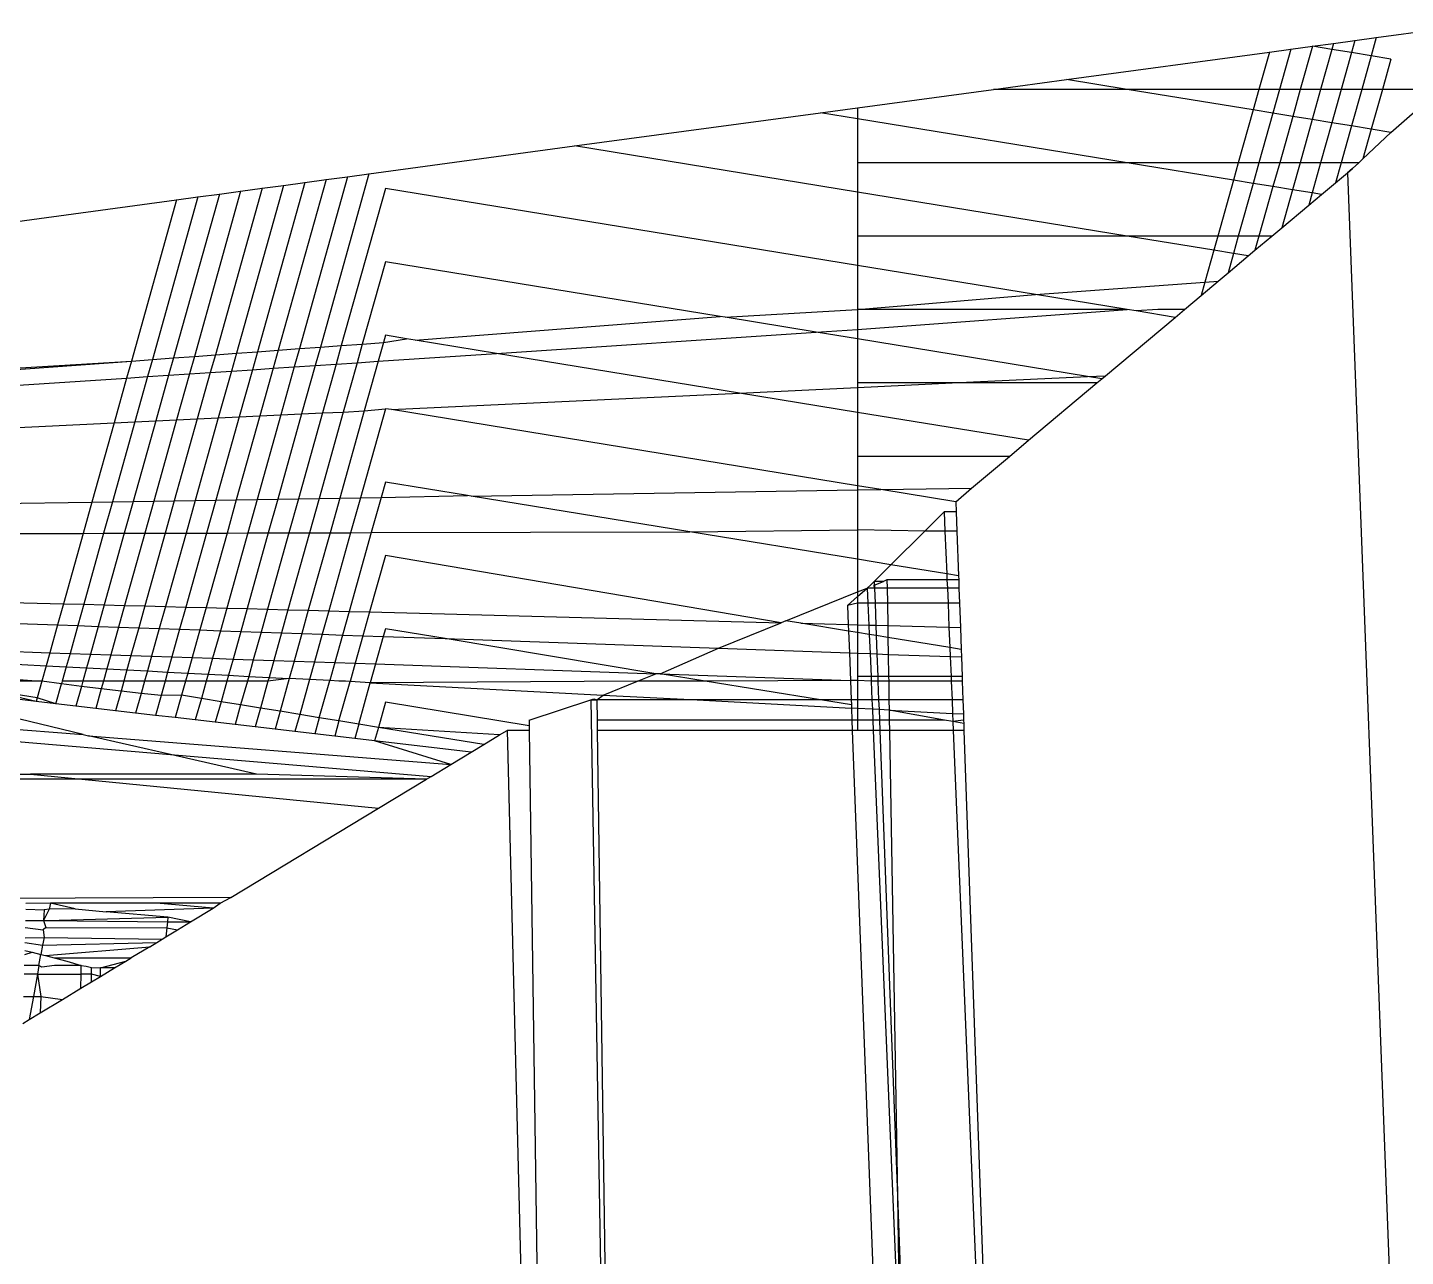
# Model space of a CAD drawing. Extents: x -24961 to 905641, y -154323 to 635957.
# Drawn here: x 437895.7 to 437907.46, y -143380.25 to -143369.77 of the extents above; entities that cross this region are included whole.
import ezdxf

# ---------------------------------------------------------------- set-up
doc = ezdxf.new("R2010")
doc.units = 0
doc.header["$LTSCALE"] = 1000
doc.header["$MEASUREMENT"] = 0

msp = doc.modelspace()

# ---------------------------------------------------------------- linework, layer by layer
for p, q in [((437907.213, -143369.854), (437907.847, -143369.768)), ((437906.848, -143369.903), (437907.03, -143369.879)), ((437907.03, -143369.879), (437907.002, -143369.982)), ((437907.03, -143369.879), (437907.213, -143369.854)), ((437907.213, -143369.854), (437907.169, -143370.009)), ((437904.57, -143370.211), (437906.301, -143369.977)), ((437906.301, -143369.977), (437906.212, -143370.296)), ((437906.301, -143369.977), (437906.483, -143369.953)), ((437906.483, -143369.953), (437906.387, -143370.296)), ((437906.483, -143369.953), (437906.669, -143369.928)), ((437906.669, -143369.928), (437906.565, -143370.296)), ((437906.669, -143369.928), (437906.848, -143369.903)), ((437906.834, -143369.955), (437906.669, -143369.928)), ((437906.834, -143369.955), (437906.738, -143370.296)), ((437906.848, -143369.903), (437906.834, -143369.955)), ((437907.002, -143369.982), (437906.834, -143369.955)), ((437907.002, -143369.982), (437906.914, -143370.296)), ((437907.169, -143370.009), (437907.002, -143369.982)), ((437907.169, -143370.009), (437907.089, -143370.296)), ((437907.337, -143370.037), (437907.169, -143370.009)), ((437907.337, -143370.037), (437907.265, -143370.296)), ((437903.946, -143370.296), (437904.57, -143370.211)), ((437905.087, -143370.296), (437904.57, -143370.211)), ((437902.787, -143370.453), (437903.946, -143370.296)), ((437905.087, -143370.296), (437903.946, -143370.296)), ((437906.212, -143370.296), (437905.087, -143370.296)), ((437906.163, -143370.471), (437905.087, -143370.296)), ((437906.212, -143370.296), (437906.163, -143370.471)), ((437906.387, -143370.296), (437906.212, -143370.296)), ((437906.387, -143370.296), (437906.33, -143370.499)), ((437906.565, -143370.296), (437906.387, -143370.296)), ((437906.565, -143370.296), (437906.5, -143370.526)), ((437906.738, -143370.296), (437906.565, -143370.296)), ((437906.738, -143370.296), (437906.666, -143370.554)), ((437906.914, -143370.296), (437906.738, -143370.296)), ((437906.914, -143370.296), (437906.834, -143370.581)), ((437907.089, -143370.296), (437906.914, -143370.296)), ((437907.089, -143370.296), (437907.002, -143370.608)), ((437907.265, -143370.296), (437907.089, -143370.296)), ((437907.265, -143370.296), (437907.169, -143370.636)), ((437907.756, -143370.296), (437907.265, -143370.296)), ((437907.337, -143370.663), (437907.756, -143370.296)), ((437902.472, -143370.495), (437902.787, -143370.453)), ((437902.787, -143370.453), (437902.787, -143370.547)), ((437906.163, -143370.471), (437906.036, -143370.922)), ((437906.33, -143370.499), (437906.163, -143370.471)), ((437900.373, -143370.779), (437902.472, -143370.495)), ((437902.787, -143370.547), (437902.472, -143370.495)), ((437905.087, -143370.922), (437902.787, -143370.547)), ((437902.787, -143370.547), (437902.787, -143370.922)), ((437906.33, -143370.499), (437906.212, -143370.922)), ((437906.5, -143370.526), (437906.33, -143370.499)), ((437906.5, -143370.526), (437906.389, -143370.922)), ((437906.666, -143370.554), (437906.5, -143370.526)), ((437906.666, -143370.554), (437906.563, -143370.922)), ((437906.834, -143370.581), (437906.666, -143370.554)), ((437906.834, -143370.581), (437906.738, -143370.922)), ((437907.002, -143370.608), (437906.834, -143370.581)), ((437907.002, -143370.608), (437906.914, -143370.922)), ((437907.169, -143370.636), (437907.002, -143370.608)), ((437907.169, -143370.636), (437907.098, -143370.89)), ((437907.098, -143370.89), (437907.337, -143370.663)), ((437907.337, -143370.663), (437907.169, -143370.636)), ((437898.617, -143371.016), (437900.373, -143370.779)), ((437902.787, -143371.173), (437900.373, -143370.779)), ((437905.087, -143370.922), (437902.787, -143370.922)), ((437902.787, -143370.922), (437902.787, -143371.173)), ((437906.036, -143370.922), (437905.087, -143370.922)), ((437905.995, -143371.07), (437905.087, -143370.922)), ((437906.036, -143370.922), (437905.995, -143371.07)), ((437906.212, -143370.922), (437906.036, -143370.922)), ((437906.212, -143370.922), (437906.163, -143371.098)), ((437906.389, -143370.922), (437906.212, -143370.922)), ((437906.389, -143370.922), (437906.331, -143371.125)), ((437906.563, -143370.922), (437906.389, -143370.922)), ((437906.563, -143370.922), (437906.498, -143371.153)), ((437906.738, -143370.922), (437906.563, -143370.922)), ((437906.738, -143370.922), (437906.666, -143371.18)), ((437906.914, -143370.922), (437906.738, -143370.922)), ((437906.914, -143370.922), (437906.866, -143371.092)), ((437907.063, -143370.922), (437906.914, -143370.922)), ((437907.01, -143370.971), (437907.063, -143370.922)), ((437907.063, -143370.922), (437907.098, -143370.89)), ((437898.435, -143371.041), (437898.024, -143372.508)), ((437898.617, -143371.016), (437898.203, -143372.495)), ((437898.253, -143371.066), (437898.435, -143371.041)), ((437898.435, -143371.041), (437898.617, -143371.016)), ((437906.866, -143371.092), (437906.967, -143371.009)), ((437906.967, -143371.009), (437907.01, -143370.971)), ((437906.988, -143370.99), (437906.967, -143371.009)), ((437906.967, -143371.009), (437907.587, -143387.344)), ((437907.01, -143370.971), (437906.988, -143370.99)), ((437897.523, -143371.164), (437897.128, -143372.574)), ((437897.706, -143371.14), (437897.307, -143372.561)), ((437897.341, -143371.189), (437897.523, -143371.164)), ((437897.888, -143371.115), (437897.487, -143372.548)), ((437897.523, -143371.164), (437897.706, -143371.14)), ((437898.07, -143371.09), (437897.666, -143372.535)), ((437897.706, -143371.14), (437897.888, -143371.115)), ((437898.253, -143371.066), (437897.844, -143372.521)), ((437897.888, -143371.115), (437898.07, -143371.09)), ((437898.07, -143371.09), (437898.253, -143371.066)), ((437898.758, -143371.142), (437898.382, -143372.482)), ((437902.787, -143371.799), (437898.758, -143371.142)), ((437905.087, -143371.549), (437902.787, -143371.173)), ((437902.787, -143371.173), (437902.787, -143371.549)), ((437905.995, -143371.07), (437905.861, -143371.549)), ((437906.163, -143371.098), (437905.995, -143371.07)), ((437906.163, -143371.098), (437906.036, -143371.549)), ((437906.331, -143371.125), (437906.163, -143371.098)), ((437906.331, -143371.125), (437906.212, -143371.549)), ((437906.498, -143371.153), (437906.331, -143371.125)), ((437906.498, -143371.153), (437906.407, -143371.477)), ((437906.666, -143371.18), (437906.498, -143371.153)), ((437906.666, -143371.18), (437906.637, -143371.285)), ((437906.746, -143371.193), (437906.666, -143371.18)), ((437906.746, -143371.193), (437906.866, -143371.092)), ((437894.207, -143371.613), (437896.976, -143371.238)), ((437896.976, -143371.238), (437896.591, -143372.614)), ((437897.158, -143371.214), (437896.77, -143372.6)), ((437897.341, -143371.189), (437896.949, -143372.587)), ((437896.976, -143371.238), (437897.158, -143371.214)), ((437897.158, -143371.214), (437897.341, -143371.189)), ((437906.407, -143371.477), (437906.637, -143371.285)), ((437906.637, -143371.285), (437906.746, -143371.193)), ((437906.322, -143371.549), (437906.407, -143371.477)), ((437905.087, -143371.549), (437902.787, -143371.549)), ((437902.787, -143371.549), (437902.787, -143371.799)), ((437905.861, -143371.549), (437905.087, -143371.549)), ((437905.827, -143371.669), (437905.087, -143371.549)), ((437905.861, -143371.549), (437905.827, -143371.669)), ((437906.036, -143371.549), (437905.861, -143371.549)), ((437906.036, -143371.549), (437905.995, -143371.697)), ((437906.212, -143371.549), (437906.036, -143371.549)), ((437906.212, -143371.549), (437906.178, -143371.669)), ((437906.178, -143371.669), (437906.322, -143371.549)), ((437906.322, -143371.549), (437906.212, -143371.549)), ((437898.758, -143371.768), (437898.561, -143372.469)), ((437901.614, -143372.234), (437898.758, -143371.768)), ((437905.827, -143371.669), (437905.751, -143371.941)), ((437905.995, -143371.697), (437905.827, -143371.669)), ((437905.995, -143371.697), (437905.949, -143371.862)), ((437905.949, -143371.862), (437906.121, -143371.717)), ((437906.121, -143371.717), (437905.995, -143371.697)), ((437906.121, -143371.717), (437906.178, -143371.669)), ((437904.305, -143372.047), (437902.787, -143371.799)), ((437902.787, -143371.799), (437902.787, -143372.175)), ((437905.864, -143371.933), (437905.949, -143371.862)), ((437904.305, -143372.047), (437905.751, -143371.941)), ((437905.719, -143372.054), (437905.864, -143371.933)), ((437905.751, -143371.941), (437905.719, -143372.054)), ((437905.751, -143371.941), (437905.864, -143371.933)), ((437902.787, -143372.175), (437904.305, -143372.047)), ((437905.087, -143372.175), (437904.305, -143372.047)), ((437905.576, -143372.175), (437905.719, -143372.054)), ((437899.012, -143372.436), (437901.614, -143372.234)), ((437901.658, -143372.241), (437901.614, -143372.234)), ((437901.658, -143372.241), (437902.787, -143372.175)), ((437905.087, -143372.175), (437902.787, -143372.175)), ((437902.787, -143372.175), (437902.787, -143372.345)), ((437902.787, -143372.345), (437905.087, -143372.175)), ((437905.163, -143372.187), (437905.087, -143372.175)), ((437905.348, -143372.175), (437905.163, -143372.187)), ((437905.496, -143372.242), (437905.163, -143372.187)), ((437905.576, -143372.175), (437905.348, -143372.175)), ((437905.496, -143372.242), (437905.576, -143372.175)), ((437902.435, -143372.368), (437901.658, -143372.241)), ((437902.435, -143372.368), (437902.787, -143372.345)), ((437902.787, -143372.345), (437902.787, -143372.426)), ((437904.904, -143372.739), (437905.496, -143372.242)), ((437898.382, -143372.482), (437898.561, -143372.469)), ((437898.561, -143372.469), (437898.517, -143372.628)), ((437898.561, -143372.469), (437898.741, -143372.456)), ((437898.741, -143372.456), (437898.696, -143372.616)), ((437898.758, -143372.394), (437898.741, -143372.456)), ((437898.741, -143372.456), (437898.939, -143372.424)), ((437898.939, -143372.424), (437898.758, -143372.394)), ((437899.012, -143372.436), (437898.939, -143372.424)), ((437899.707, -143372.549), (437899.012, -143372.436)), ((437899.707, -143372.549), (437902.435, -143372.368)), ((437902.787, -143372.426), (437902.435, -143372.368)), ((437904.75, -143372.746), (437902.787, -143372.426)), ((437902.787, -143372.426), (437902.787, -143372.801)), ((437896.77, -143372.6), (437896.949, -143372.587)), ((437896.949, -143372.587), (437896.908, -143372.735)), ((437896.949, -143372.587), (437897.128, -143372.574)), ((437897.128, -143372.574), (437897.087, -143372.723)), ((437897.128, -143372.574), (437897.307, -143372.561)), ((437897.307, -143372.561), (437897.264, -143372.711)), ((437897.307, -143372.561), (437897.487, -143372.548)), ((437897.487, -143372.548), (437897.444, -143372.7)), ((437897.487, -143372.548), (437897.666, -143372.535)), ((437897.666, -143372.535), (437897.623, -143372.688)), ((437897.666, -143372.535), (437897.844, -143372.521)), ((437897.844, -143372.521), (437897.801, -143372.676)), ((437897.844, -143372.521), (437898.024, -143372.508)), ((437898.024, -143372.508), (437897.98, -143372.664)), ((437898.024, -143372.508), (437898.203, -143372.495)), ((437898.203, -143372.495), (437898.159, -143372.652)), ((437898.203, -143372.495), (437898.382, -143372.482)), ((437898.382, -143372.482), (437898.338, -143372.64)), ((437898.696, -143372.616), (437899.707, -143372.549)), ((437901.78, -143372.888), (437899.707, -143372.549)), ((437894.207, -143372.76), (437896.591, -143372.614)), ((437894.207, -143372.789), (437896.591, -143372.614)), ((437896.591, -143372.614), (437896.55, -143372.759)), ((437896.591, -143372.614), (437896.77, -143372.6)), ((437896.77, -143372.6), (437896.729, -143372.747)), ((437897.264, -143372.711), (437897.444, -143372.7)), ((437897.444, -143372.7), (437897.332, -143373.1)), ((437897.444, -143372.7), (437897.623, -143372.688)), ((437897.623, -143372.688), (437897.51, -143373.091)), ((437897.623, -143372.688), (437897.801, -143372.676)), ((437897.801, -143372.676), (437897.687, -143373.083)), ((437897.801, -143372.676), (437897.98, -143372.664)), ((437897.98, -143372.664), (437897.865, -143373.074)), ((437897.98, -143372.664), (437898.159, -143372.652)), ((437898.159, -143372.652), (437898.043, -143373.066)), ((437898.159, -143372.652), (437898.338, -143372.64)), ((437898.338, -143372.64), (437898.221, -143373.057)), ((437898.338, -143372.64), (437898.517, -143372.628)), ((437898.517, -143372.628), (437898.399, -143373.049)), ((437898.517, -143372.628), (437898.696, -143372.616)), ((437898.696, -143372.616), (437898.577, -143373.04)), ((437894.207, -143372.914), (437896.55, -143372.759)), ((437896.55, -143372.759), (437896.443, -143373.142)), ((437896.55, -143372.759), (437896.729, -143372.747)), ((437896.729, -143372.747), (437896.621, -143373.134)), ((437896.729, -143372.747), (437896.908, -143372.735)), ((437896.908, -143372.735), (437896.799, -143373.125)), ((437896.908, -143372.735), (437897.087, -143372.723)), ((437897.087, -143372.723), (437896.976, -143373.117)), ((437897.087, -143372.723), (437897.264, -143372.711)), ((437897.264, -143372.711), (437897.153, -143373.108)), ((437903.593, -143372.801), (437902.787, -143372.801)), ((437902.787, -143372.801), (437902.787, -143372.84)), ((437902.787, -143372.84), (437903.593, -143372.801)), ((437903.593, -143372.801), (437904.75, -143372.746)), ((437904.829, -143372.801), (437903.593, -143372.801)), ((437904.246, -143373.29), (437904.829, -143372.801)), ((437904.75, -143372.746), (437904.904, -143372.739)), ((437904.871, -143372.766), (437904.75, -143372.746)), ((437904.829, -143372.801), (437904.871, -143372.766)), ((437904.871, -143372.766), (437904.904, -143372.739)), ((437898.81, -143373.029), (437901.78, -143372.888)), ((437901.78, -143372.888), (437902.787, -143372.84)), ((437902.787, -143373.052), (437901.78, -143372.888)), ((437902.787, -143372.84), (437902.787, -143373.052)), ((437898.221, -143373.057), (437898.016, -143373.79)), ((437898.043, -143373.066), (437898.221, -143373.057)), ((437898.399, -143373.049), (437898.192, -143373.787)), ((437898.221, -143373.057), (437898.399, -143373.049)), ((437898.577, -143373.04), (437898.368, -143373.785)), ((437898.399, -143373.049), (437898.577, -143373.04)), ((437898.758, -143373.021), (437898.545, -143373.782)), ((437898.577, -143373.04), (437898.758, -143373.021)), ((437898.81, -143373.029), (437898.758, -143373.021)), ((437902.787, -143373.679), (437898.81, -143373.029)), ((437904.246, -143373.29), (437902.787, -143373.052)), ((437902.787, -143373.052), (437902.787, -143373.428)), ((437894.207, -143373.249), (437896.443, -143373.142)), ((437896.443, -143373.142), (437896.253, -143373.818)), ((437896.621, -143373.134), (437896.43, -143373.815)), ((437896.443, -143373.142), (437896.621, -143373.134)), ((437896.799, -143373.125), (437896.606, -143373.813)), ((437896.621, -143373.134), (437896.799, -143373.125)), ((437896.976, -143373.117), (437896.782, -143373.81)), ((437896.799, -143373.125), (437896.976, -143373.117)), ((437897.153, -143373.108), (437896.957, -143373.807)), ((437896.976, -143373.117), (437897.153, -143373.108)), ((437897.332, -143373.1), (437897.135, -143373.804)), ((437897.153, -143373.108), (437897.332, -143373.1)), ((437897.51, -143373.091), (437897.311, -143373.801)), ((437897.332, -143373.1), (437897.51, -143373.091)), ((437897.687, -143373.083), (437897.486, -143373.799)), ((437897.51, -143373.091), (437897.687, -143373.083)), ((437897.865, -143373.074), (437897.663, -143373.796)), ((437897.687, -143373.083), (437897.865, -143373.074)), ((437898.043, -143373.066), (437897.84, -143373.793)), ((437897.865, -143373.074), (437898.043, -143373.066)), ((437904.083, -143373.428), (437904.246, -143373.29)), ((437904.083, -143373.428), (437902.787, -143373.428)), ((437902.787, -143373.428), (437902.787, -143373.679)), ((437903.76, -143373.699), (437904.083, -143373.428)), ((437898.758, -143373.647), (437898.721, -143373.779)), ((437899.458, -143373.761), (437898.758, -143373.647)), ((437898.721, -143373.779), (437899.458, -143373.761)), ((437899.49, -143373.767), (437899.458, -143373.761)), ((437899.49, -143373.767), (437902.787, -143373.714)), ((437901.357, -143374.071), (437899.49, -143373.767)), ((437902.986, -143373.711), (437902.787, -143373.679)), ((437902.787, -143373.679), (437902.787, -143373.714)), ((437902.787, -143373.714), (437902.986, -143373.711)), ((437902.787, -143373.714), (437902.787, -143374.054)), ((437902.986, -143373.711), (437903.76, -143373.699)), ((437903.626, -143373.816), (437902.986, -143373.711)), ((437903.626, -143373.816), (437903.76, -143373.699)), ((437894.207, -143373.851), (437896.253, -143373.818)), ((437896.253, -143373.818), (437896.179, -143374.085)), ((437896.253, -143373.818), (437896.43, -143373.815)), ((437896.43, -143373.815), (437896.354, -143374.084)), ((437896.43, -143373.815), (437896.606, -143373.813)), ((437896.606, -143373.813), (437896.53, -143374.084)), ((437896.606, -143373.813), (437896.782, -143373.81)), ((437896.782, -143373.81), (437896.706, -143374.083)), ((437896.782, -143373.81), (437896.957, -143373.807)), ((437896.957, -143373.807), (437896.879, -143374.083)), ((437896.957, -143373.807), (437897.135, -143373.804)), ((437897.135, -143373.804), (437897.057, -143374.082)), ((437897.135, -143373.804), (437897.311, -143373.801)), ((437897.311, -143373.801), (437897.232, -143374.082)), ((437897.311, -143373.801), (437897.486, -143373.799)), ((437897.486, -143373.799), (437897.407, -143374.082)), ((437897.486, -143373.799), (437897.663, -143373.796)), ((437897.663, -143373.796), (437897.583, -143374.081)), ((437897.663, -143373.796), (437897.84, -143373.793)), ((437897.84, -143373.793), (437897.759, -143374.081)), ((437897.84, -143373.793), (437898.016, -143373.79)), ((437898.016, -143373.79), (437897.935, -143374.08)), ((437898.016, -143373.79), (437898.192, -143373.787)), ((437898.192, -143373.787), (437898.11, -143374.08)), ((437898.192, -143373.787), (437898.368, -143373.785)), ((437898.368, -143373.785), (437898.286, -143374.079)), ((437898.368, -143373.785), (437898.545, -143373.782)), ((437898.545, -143373.782), (437898.461, -143374.079)), ((437898.545, -143373.782), (437898.721, -143373.779)), ((437898.721, -143373.779), (437898.637, -143374.078)), ((437903.626, -143373.816), (437903.629, -143373.902)), ((437903.36, -143374.066), (437903.526, -143373.902)), ((437903.629, -143373.902), (437903.526, -143373.902)), ((437903.526, -143373.902), (437903.533, -143374.066)), ((437903.629, -143373.902), (437903.635, -143374.066)), ((437894.207, -143374.09), (437896.179, -143374.085)), ((437896.179, -143374.085), (437896.01, -143374.686)), ((437896.179, -143374.085), (437896.354, -143374.084)), ((437896.354, -143374.084), (437896.185, -143374.69)), ((437896.354, -143374.084), (437896.53, -143374.084)), ((437896.53, -143374.084), (437896.359, -143374.695)), ((437896.53, -143374.084), (437896.706, -143374.083)), ((437896.706, -143374.083), (437896.533, -143374.699)), ((437896.879, -143374.083), (437896.705, -143374.704)), ((437896.706, -143374.083), (437896.879, -143374.083)), ((437896.879, -143374.083), (437897.057, -143374.082)), ((437897.057, -143374.082), (437896.881, -143374.709)), ((437897.232, -143374.082), (437897.055, -143374.713)), ((437897.057, -143374.082), (437897.232, -143374.082)), ((437897.407, -143374.082), (437897.229, -143374.718)), ((437897.232, -143374.082), (437897.407, -143374.082)), ((437897.583, -143374.081), (437897.404, -143374.722)), ((437897.407, -143374.082), (437897.583, -143374.081)), ((437897.759, -143374.081), (437897.578, -143374.727)), ((437897.583, -143374.081), (437897.759, -143374.081)), ((437897.935, -143374.08), (437897.752, -143374.732)), ((437897.759, -143374.081), (437897.935, -143374.08)), ((437898.11, -143374.08), (437897.926, -143374.736)), ((437897.935, -143374.08), (437898.11, -143374.08)), ((437898.286, -143374.079), (437898.1, -143374.741)), ((437898.11, -143374.08), (437898.286, -143374.079)), ((437898.461, -143374.079), (437898.275, -143374.746)), ((437898.286, -143374.079), (437898.461, -143374.079)), ((437898.637, -143374.078), (437898.449, -143374.75)), ((437898.461, -143374.079), (437898.637, -143374.078)), ((437898.637, -143374.078), (437901.357, -143374.071)), ((437901.357, -143374.071), (437902.787, -143374.054)), ((437902.787, -143374.305), (437901.357, -143374.071)), ((437903.36, -143374.066), (437902.787, -143374.054)), ((437902.787, -143374.054), (437902.787, -143374.305)), ((437903.072, -143374.352), (437903.36, -143374.066)), ((437903.533, -143374.066), (437903.36, -143374.066)), ((437903.635, -143374.066), (437903.533, -143374.066)), ((437903.533, -143374.066), (437903.548, -143374.429)), ((437903.635, -143374.066), (437903.649, -143374.446)), ((437898.758, -143374.273), (437898.623, -143374.755)), ((437902.135, -143374.848), (437898.758, -143374.273)), ((437903.072, -143374.352), (437902.787, -143374.305)), ((437902.787, -143374.305), (437902.787, -143374.584)), ((437902.929, -143374.496), (437903.072, -143374.352)), ((437903.548, -143374.429), (437903.072, -143374.352)), ((437903.649, -143374.446), (437903.548, -143374.429)), ((437903.548, -143374.429), (437903.55, -143374.482)), ((437903.649, -143374.446), (437903.65, -143374.482)), ((437902.176, -143374.832), (437902.787, -143374.584)), ((437902.787, -143374.624), (437902.87, -143374.552)), ((437902.787, -143374.584), (437902.87, -143374.552)), ((437902.787, -143374.584), (437902.787, -143374.624)), ((437902.87, -143374.552), (437902.9, -143374.523)), ((437902.931, -143374.552), (437902.87, -143374.552)), ((437902.87, -143374.552), (437902.876, -143374.681)), ((437902.9, -143374.523), (437902.929, -143374.496)), ((437903.007, -143374.495), (437902.929, -143374.496)), ((437902.929, -143374.496), (437902.931, -143374.552)), ((437902.93, -143374.526), (437903.007, -143374.495)), ((437902.931, -143374.552), (437902.93, -143374.526)), ((437903.039, -143374.552), (437902.931, -143374.552)), ((437902.931, -143374.552), (437902.936, -143374.681)), ((437903.038, -143374.482), (437903.007, -143374.495)), ((437903.55, -143374.482), (437903.038, -143374.482)), ((437903.038, -143374.482), (437903.039, -143374.552)), ((437903.553, -143374.552), (437903.039, -143374.552)), ((437903.039, -143374.552), (437903.041, -143374.681)), ((437903.65, -143374.482), (437903.55, -143374.482)), ((437903.55, -143374.482), (437903.553, -143374.552)), ((437903.652, -143374.552), (437903.553, -143374.552)), ((437903.553, -143374.552), (437903.559, -143374.681)), ((437903.65, -143374.482), (437903.652, -143374.552)), ((437903.652, -143374.552), (437903.657, -143374.681)), ((437894.207, -143374.638), (437896.01, -143374.686)), ((437896.01, -143374.686), (437895.96, -143374.866)), ((437896.01, -143374.686), (437896.185, -143374.69)), ((437896.185, -143374.69), (437896.134, -143374.872)), ((437896.185, -143374.69), (437896.359, -143374.695)), ((437896.359, -143374.695), (437896.307, -143374.878)), ((437896.359, -143374.695), (437896.533, -143374.699)), ((437896.533, -143374.699), (437896.481, -143374.884)), ((437896.533, -143374.699), (437896.705, -143374.704)), ((437896.705, -143374.704), (437896.653, -143374.89)), ((437896.705, -143374.704), (437896.881, -143374.709)), ((437902.701, -143374.701), (437902.787, -143374.624)), ((437902.787, -143374.681), (437902.701, -143374.701)), ((437902.701, -143374.701), (437902.708, -143374.863)), ((437902.787, -143374.624), (437902.787, -143374.681)), ((437902.876, -143374.681), (437902.787, -143374.681)), ((437902.787, -143374.681), (437902.787, -143374.865)), ((437902.936, -143374.681), (437902.876, -143374.681)), ((437902.876, -143374.681), (437902.884, -143374.868)), ((437903.041, -143374.681), (437902.936, -143374.681)), ((437902.936, -143374.681), (437902.943, -143374.869)), ((437903.559, -143374.681), (437903.041, -143374.681)), ((437903.041, -143374.681), (437903.044, -143374.872)), ((437903.657, -143374.681), (437903.559, -143374.681)), ((437903.559, -143374.681), (437903.567, -143374.886)), ((437903.657, -143374.681), (437903.664, -143374.888)), ((437894.207, -143374.804), (437895.96, -143374.866)), ((437896.881, -143374.709), (437896.829, -143374.897)), ((437896.881, -143374.709), (437897.055, -143374.713)), ((437897.055, -143374.713), (437897.002, -143374.903)), ((437897.055, -143374.713), (437897.229, -143374.718)), ((437897.229, -143374.718), (437897.175, -143374.909)), ((437897.229, -143374.718), (437897.404, -143374.722)), ((437897.404, -143374.722), (437897.35, -143374.915)), ((437897.404, -143374.722), (437897.578, -143374.727)), ((437897.578, -143374.727), (437897.524, -143374.921)), ((437897.578, -143374.727), (437897.752, -143374.732)), ((437897.752, -143374.732), (437897.697, -143374.927)), ((437897.752, -143374.732), (437897.926, -143374.736)), ((437897.926, -143374.736), (437897.871, -143374.934)), ((437897.926, -143374.736), (437898.1, -143374.741)), ((437898.1, -143374.741), (437898.045, -143374.94)), ((437898.1, -143374.741), (437898.275, -143374.746)), ((437898.275, -143374.746), (437898.219, -143374.946)), ((437898.275, -143374.746), (437898.449, -143374.75)), ((437898.449, -143374.75), (437898.392, -143374.952)), ((437898.449, -143374.75), (437898.623, -143374.755)), ((437898.623, -143374.755), (437898.566, -143374.958)), ((437898.623, -143374.755), (437902.135, -143374.848)), ((437895.96, -143374.866), (437895.894, -143375.103)), ((437895.96, -143374.866), (437896.134, -143374.872)), ((437896.134, -143374.872), (437896.067, -143375.109)), ((437896.134, -143374.872), (437896.307, -143374.878)), ((437896.307, -143374.878), (437896.241, -143375.115)), ((437896.307, -143374.878), (437896.481, -143374.884)), ((437896.481, -143374.884), (437896.415, -143375.121)), ((437896.481, -143374.884), (437896.653, -143374.89)), ((437896.653, -143374.89), (437896.587, -143375.127)), ((437896.653, -143374.89), (437896.829, -143374.897)), ((437896.829, -143374.897), (437896.763, -143375.133)), ((437896.829, -143374.897), (437897.002, -143374.903)), ((437897.002, -143374.903), (437896.936, -143375.139)), ((437897.002, -143374.903), (437897.175, -143374.909)), ((437897.175, -143374.909), (437897.109, -143375.145)), ((437897.175, -143374.909), (437897.35, -143374.915)), ((437897.35, -143374.915), (437897.284, -143375.151)), ((437897.35, -143374.915), (437897.524, -143374.921)), ((437897.524, -143374.921), (437897.458, -143375.157)), ((437897.524, -143374.921), (437897.697, -143374.927)), ((437897.697, -143374.927), (437897.631, -143375.163)), ((437897.697, -143374.927), (437897.871, -143374.934)), ((437897.871, -143374.934), (437897.805, -143375.169)), ((437897.871, -143374.934), (437898.045, -143374.94)), ((437898.045, -143374.94), (437897.979, -143375.175)), ((437898.045, -143374.94), (437898.219, -143374.946)), ((437898.758, -143374.9), (437898.74, -143374.964)), ((437899.267, -143374.983), (437898.758, -143374.9)), ((437901.599, -143375.065), (437902.135, -143374.848)), ((437902.176, -143374.832), (437902.135, -143374.848)), ((437902.303, -143374.852), (437902.176, -143374.832)), ((437902.71, -143374.919), (437902.303, -143374.852)), ((437902.303, -143374.852), (437902.708, -143374.863)), ((437902.708, -143374.863), (437902.71, -143374.919)), ((437902.708, -143374.863), (437902.787, -143374.865)), ((437902.787, -143374.931), (437902.71, -143374.919)), ((437902.71, -143374.919), (437902.717, -143375.105)), ((437902.787, -143374.865), (437902.787, -143374.931)), ((437902.787, -143374.865), (437902.884, -143374.868)), ((437902.887, -143374.948), (437902.787, -143374.931)), ((437902.787, -143374.931), (437902.787, -143375.108)), ((437902.884, -143374.868), (437902.887, -143374.948)), ((437902.884, -143374.868), (437902.943, -143374.869)), ((437902.943, -143374.869), (437902.946, -143374.957)), ((437902.943, -143374.869), (437903.044, -143374.872)), ((437903.044, -143374.872), (437903.046, -143374.974)), ((437903.044, -143374.872), (437903.567, -143374.886)), ((437903.567, -143374.886), (437903.574, -143375.06)), ((437903.567, -143374.886), (437903.664, -143374.888)), ((437903.664, -143374.888), (437903.671, -143375.076)), ((437894.207, -143375.044), (437895.894, -143375.103)), ((437898.219, -143374.946), (437898.153, -143375.181)), ((437898.219, -143374.946), (437898.392, -143374.952)), ((437898.392, -143374.952), (437898.326, -143375.187)), ((437898.392, -143374.952), (437898.566, -143374.958)), ((437898.566, -143374.958), (437898.5, -143375.193)), ((437898.566, -143374.958), (437898.74, -143374.964)), ((437898.74, -143374.964), (437898.674, -143375.199)), ((437898.74, -143374.964), (437899.267, -143374.983)), ((437901.065, -143375.282), (437899.267, -143374.983)), ((437899.267, -143374.983), (437901.599, -143375.065)), ((437902.946, -143374.957), (437902.887, -143374.948)), ((437902.887, -143374.948), (437902.894, -143375.111)), ((437903.046, -143374.974), (437902.946, -143374.957)), ((437902.946, -143374.957), (437902.952, -143375.113)), ((437903.574, -143375.06), (437903.046, -143374.974)), ((437903.046, -143374.974), (437903.049, -143375.117)), ((437903.671, -143375.076), (437903.574, -143375.06)), ((437903.574, -143375.06), (437903.578, -143375.135)), ((437894.207, -143375.127), (437895.863, -143375.214)), ((437895.894, -143375.103), (437895.863, -143375.214)), ((437895.894, -143375.103), (437896.067, -143375.109)), ((437896.067, -143375.109), (437896.035, -143375.223)), ((437896.067, -143375.109), (437896.241, -143375.115)), ((437896.241, -143375.115), (437896.208, -143375.232)), ((437896.241, -143375.115), (437896.415, -143375.121)), ((437896.415, -143375.121), (437896.381, -143375.241)), ((437896.415, -143375.121), (437896.587, -143375.127)), ((437896.587, -143375.127), (437896.552, -143375.25)), ((437896.587, -143375.127), (437896.763, -143375.133)), ((437896.763, -143375.133), (437896.727, -143375.259)), ((437896.763, -143375.133), (437896.936, -143375.139)), ((437896.936, -143375.139), (437896.9, -143375.268)), ((437896.936, -143375.139), (437897.109, -143375.145)), ((437897.109, -143375.145), (437897.072, -143375.277)), ((437897.109, -143375.145), (437897.284, -143375.151)), ((437897.284, -143375.151), (437897.246, -143375.287)), ((437897.284, -143375.151), (437897.458, -143375.157)), ((437897.458, -143375.157), (437897.419, -143375.296)), ((437897.458, -143375.157), (437897.631, -143375.163)), ((437897.631, -143375.163), (437897.592, -143375.305)), ((437897.631, -143375.163), (437897.805, -143375.169)), ((437897.805, -143375.169), (437897.765, -143375.314)), ((437897.805, -143375.169), (437897.979, -143375.175)), ((437897.979, -143375.175), (437897.937, -143375.323)), ((437897.979, -143375.175), (437898.153, -143375.181)), ((437901.104, -143375.283), (437901.599, -143375.065)), ((437901.599, -143375.065), (437902.717, -143375.105)), ((437902.717, -143375.105), (437902.726, -143375.339)), ((437902.717, -143375.105), (437902.787, -143375.108)), ((437902.787, -143375.108), (437902.787, -143375.307)), ((437902.787, -143375.108), (437902.894, -143375.111)), ((437902.894, -143375.111), (437902.902, -143375.307)), ((437902.894, -143375.111), (437902.952, -143375.113)), ((437902.952, -143375.113), (437902.96, -143375.307)), ((437902.952, -143375.113), (437903.049, -143375.117)), ((437903.049, -143375.117), (437903.052, -143375.307)), ((437903.049, -143375.117), (437903.578, -143375.135)), ((437903.578, -143375.135), (437903.585, -143375.307)), ((437903.578, -143375.135), (437903.673, -143375.139)), ((437903.671, -143375.076), (437903.673, -143375.139)), ((437903.673, -143375.139), (437903.679, -143375.307)), ((437895.777, -143375.345), (437894.207, -143375.23)), ((437895.863, -143375.214), (437895.826, -143375.345)), ((437895.863, -143375.214), (437896.035, -143375.223)), ((437896.035, -143375.223), (437896.001, -143375.345)), ((437896.035, -143375.223), (437896.208, -143375.232)), ((437896.208, -143375.232), (437896.177, -143375.345)), ((437896.208, -143375.232), (437896.381, -143375.241)), ((437896.381, -143375.241), (437896.352, -143375.345)), ((437896.381, -143375.241), (437896.552, -143375.25)), ((437896.552, -143375.25), (437896.525, -143375.345)), ((437896.552, -143375.25), (437896.727, -143375.259)), ((437896.727, -143375.259), (437896.703, -143375.345)), ((437896.727, -143375.259), (437896.9, -143375.268)), ((437896.9, -143375.268), (437896.878, -143375.345)), ((437896.9, -143375.268), (437897.072, -143375.277)), ((437897.072, -143375.277), (437897.053, -143375.345)), ((437897.072, -143375.277), (437897.246, -143375.287)), ((437897.246, -143375.287), (437897.229, -143375.345)), ((437897.246, -143375.287), (437897.419, -143375.296)), ((437897.419, -143375.296), (437897.405, -143375.345)), ((437897.419, -143375.296), (437897.592, -143375.305)), ((437898.153, -143375.181), (437898.11, -143375.332)), ((437898.153, -143375.181), (437898.326, -143375.187)), ((437898.326, -143375.187), (437898.283, -143375.341)), ((437898.326, -143375.187), (437898.5, -143375.193)), ((437898.5, -143375.193), (437898.456, -143375.35)), ((437898.5, -143375.193), (437898.674, -143375.199)), ((437898.674, -143375.199), (437898.629, -143375.359)), ((437898.674, -143375.199), (437901.065, -143375.282)), ((437900.908, -143375.345), (437901.065, -143375.282)), ((437901.104, -143375.283), (437901.065, -143375.282)), ((437901.486, -143375.345), (437901.104, -143375.283)), ((437901.104, -143375.283), (437902.726, -143375.339)), ((437896.18, -143375.801), (437894.288, -143375.345)), ((437895.777, -143375.345), (437894.927, -143375.345)), ((437895.777, -143375.519), (437895.28, -143375.406)), ((437895.786, -143375.488), (437895.28, -143375.406)), ((437895.826, -143375.345), (437895.777, -143375.345)), ((437895.826, -143375.345), (437895.786, -143375.488)), ((437895.994, -143375.37), (437895.826, -143375.345)), ((437895.947, -143375.539), (437895.994, -143375.37)), ((437896.001, -143375.345), (437895.994, -143375.37)), ((437896.164, -143375.39), (437895.994, -143375.37)), ((437896.177, -143375.345), (437896.001, -143375.345)), ((437896.164, -143375.39), (437896.117, -143375.558)), ((437896.177, -143375.345), (437896.164, -143375.39)), ((437896.334, -143375.41), (437896.164, -143375.39)), ((437896.352, -143375.345), (437896.177, -143375.345)), ((437896.334, -143375.41), (437896.287, -143375.578)), ((437896.352, -143375.345), (437896.334, -143375.41)), ((437896.502, -143375.43), (437896.334, -143375.41)), ((437896.525, -143375.345), (437896.352, -143375.345)), ((437896.525, -143375.345), (437896.502, -143375.43)), ((437896.703, -143375.345), (437896.525, -143375.345)), ((437896.703, -143375.345), (437896.674, -143375.45)), ((437896.878, -143375.345), (437896.703, -143375.345)), ((437896.878, -143375.345), (437896.844, -143375.469)), ((437897.053, -143375.345), (437896.878, -143375.345)), ((437897.053, -143375.345), (437897.019, -143375.466)), ((437897.229, -143375.345), (437897.053, -143375.345)), ((437897.229, -143375.345), (437897.188, -143375.494)), ((437897.405, -143375.345), (437897.229, -143375.345)), ((437897.405, -143375.345), (437897.356, -143375.521)), ((437897.58, -143375.345), (437897.405, -143375.345)), ((437897.58, -143375.345), (437897.521, -143375.548)), ((437897.592, -143375.305), (437897.58, -143375.345)), ((437897.756, -143375.345), (437897.58, -143375.345)), ((437897.592, -143375.305), (437897.765, -143375.314)), ((437897.756, -143375.345), (437897.691, -143375.576)), ((437897.765, -143375.314), (437897.756, -143375.345)), ((437897.937, -143375.323), (437897.756, -143375.345)), ((437897.765, -143375.314), (437897.937, -143375.323)), ((437897.937, -143375.323), (437897.859, -143375.603)), ((437898.11, -143375.332), (437897.937, -143375.323)), ((437898.11, -143375.332), (437898.027, -143375.631)), ((437898.283, -143375.341), (437898.11, -143375.332)), ((437898.194, -143375.658), (437898.283, -143375.341)), ((437898.362, -143375.345), (437898.283, -143375.341)), ((437898.418, -143375.345), (437898.362, -143375.345)), ((437898.362, -143375.685), (437898.456, -143375.35)), ((437898.456, -143375.35), (437898.418, -143375.345)), ((437898.629, -143375.359), (437898.456, -143375.35)), ((437898.53, -143375.713), (437898.629, -143375.359)), ((437900.908, -143375.345), (437898.629, -143375.359)), ((437898.629, -143375.359), (437900.616, -143375.464)), ((437900.616, -143375.464), (437900.908, -143375.345)), ((437901.486, -143375.345), (437900.908, -143375.345)), ((437902.726, -143375.339), (437901.486, -143375.345)), ((437902.471, -143375.506), (437901.486, -143375.345)), ((437902.726, -143375.339), (437902.732, -143375.506)), ((437902.787, -143375.341), (437902.726, -143375.339)), ((437902.902, -143375.307), (437902.787, -143375.307)), ((437902.787, -143375.307), (437902.787, -143375.341)), ((437902.787, -143375.341), (437902.787, -143375.506)), ((437902.902, -143375.345), (437902.787, -143375.341)), ((437902.96, -143375.307), (437902.902, -143375.307)), ((437902.902, -143375.307), (437902.902, -143375.345)), ((437902.961, -143375.345), (437902.902, -143375.345)), ((437902.902, -143375.345), (437902.91, -143375.506)), ((437903.052, -143375.307), (437902.96, -143375.307)), ((437902.96, -143375.307), (437902.961, -143375.345)), ((437903.053, -143375.345), (437902.961, -143375.345)), ((437902.961, -143375.345), (437902.967, -143375.506)), ((437903.585, -143375.307), (437903.052, -143375.307)), ((437903.052, -143375.307), (437903.053, -143375.345)), ((437903.586, -143375.345), (437903.053, -143375.345)), ((437903.053, -143375.345), (437903.055, -143375.506)), ((437903.679, -143375.307), (437903.585, -143375.307)), ((437903.585, -143375.307), (437903.586, -143375.345)), ((437903.68, -143375.345), (437903.586, -143375.345)), ((437903.586, -143375.345), (437903.593, -143375.506)), ((437903.679, -143375.307), (437903.68, -143375.345)), ((437903.68, -143375.345), (437903.686, -143375.506)), ((437895.777, -143375.519), (437895.265, -143375.459)), ((437895.786, -143375.488), (437895.777, -143375.519)), ((437895.947, -143375.539), (437895.777, -143375.519)), ((437895.947, -143375.539), (437895.786, -143375.488)), ((437896.502, -143375.43), (437896.454, -143375.598)), ((437896.674, -143375.45), (437896.502, -143375.43)), ((437896.674, -143375.45), (437896.627, -143375.618)), ((437896.844, -143375.469), (437896.674, -143375.45)), ((437896.844, -143375.469), (437896.797, -143375.638)), ((437897.019, -143375.466), (437896.844, -143375.469)), ((437897.019, -143375.466), (437896.965, -143375.657)), ((437897.188, -143375.494), (437897.019, -143375.466)), ((437897.188, -143375.494), (437897.136, -143375.677)), ((437897.356, -143375.521), (437897.188, -143375.494)), ((437897.356, -143375.521), (437897.306, -143375.697)), ((437897.521, -143375.548), (437897.356, -143375.521)), ((437898.758, -143375.526), (437898.698, -143375.74)), ((437899.985, -143375.727), (437898.758, -143375.526)), ((437899.984, -143375.679), (437900.512, -143375.506)), ((437900.512, -143375.506), (437900.537, -143375.496)), ((437900.512, -143375.506), (437900.793, -143392.062)), ((437900.512, -143375.506), (437900.563, -143375.506)), ((437900.537, -143375.496), (437900.563, -143375.506)), ((437900.563, -143375.506), (437900.616, -143375.464)), ((437901.418, -143375.506), (437900.563, -143375.506)), ((437900.563, -143375.506), (437900.565, -143375.679)), ((437900.616, -143375.464), (437901.418, -143375.506)), ((437902.471, -143375.506), (437901.418, -143375.506)), ((437901.418, -143375.506), (437902.735, -143375.575)), ((437902.732, -143375.506), (437902.471, -143375.506)), ((437902.734, -143375.549), (437902.471, -143375.506)), ((437902.787, -143375.506), (437902.732, -143375.506)), ((437902.732, -143375.506), (437902.734, -143375.549)), ((437902.787, -143375.506), (437902.787, -143375.578)), ((437902.91, -143375.506), (437902.787, -143375.506)), ((437902.91, -143375.506), (437902.913, -143375.585)), ((437902.967, -143375.506), (437902.91, -143375.506)), ((437902.967, -143375.506), (437902.972, -143375.588)), ((437903.055, -143375.506), (437902.967, -143375.506)), ((437903.055, -143375.506), (437903.057, -143375.592)), ((437903.593, -143375.506), (437903.055, -143375.506)), ((437903.593, -143375.506), (437903.598, -143375.621)), ((437903.686, -143375.506), (437903.593, -143375.506)), ((437903.686, -143375.506), (437903.69, -143375.626)), ((437896.117, -143375.558), (437895.947, -143375.539)), ((437896.287, -143375.578), (437896.117, -143375.558)), ((437896.454, -143375.598), (437896.287, -143375.578)), ((437896.627, -143375.618), (437896.454, -143375.598)), ((437896.797, -143375.638), (437896.627, -143375.618)), ((437896.965, -143375.657), (437896.797, -143375.638)), ((437897.521, -143375.548), (437897.476, -143375.717)), ((437897.691, -143375.576), (437897.521, -143375.548)), ((437897.691, -143375.576), (437897.646, -143375.736)), ((437897.859, -143375.603), (437897.691, -143375.576)), ((437897.859, -143375.603), (437897.816, -143375.756)), ((437898.027, -143375.631), (437897.859, -143375.603)), ((437898.027, -143375.631), (437897.986, -143375.776)), ((437898.194, -143375.658), (437898.027, -143375.631)), ((437902.734, -143375.549), (437902.735, -143375.575)), ((437902.735, -143375.575), (437902.738, -143375.679)), ((437902.787, -143375.578), (437902.735, -143375.575)), ((437902.787, -143375.578), (437902.787, -143375.679)), ((437902.913, -143375.585), (437902.787, -143375.578)), ((437902.913, -143375.585), (437902.917, -143375.679)), ((437902.972, -143375.588), (437902.913, -143375.585)), ((437902.972, -143375.588), (437902.974, -143375.679)), ((437903.057, -143375.592), (437902.972, -143375.588)), ((437903.057, -143375.592), (437903.058, -143375.679)), ((437903.53, -143375.679), (437903.057, -143375.592)), ((437903.057, -143375.592), (437903.598, -143375.621)), ((437903.598, -143375.621), (437903.601, -143375.691)), ((437903.598, -143375.621), (437903.69, -143375.626)), ((437903.69, -143375.626), (437903.692, -143375.679)), ((437894.188, -143375.65), (437896.18, -143375.801)), ((437897.136, -143375.677), (437896.965, -143375.657)), ((437897.306, -143375.697), (437897.136, -143375.677)), ((437897.476, -143375.717), (437897.306, -143375.697)), ((437897.646, -143375.736), (437897.476, -143375.717)), ((437897.816, -143375.756), (437897.646, -143375.736)), ((437897.986, -143375.776), (437897.816, -143375.756)), ((437898.194, -143375.658), (437898.156, -143375.796)), ((437898.362, -143375.685), (437898.194, -143375.658)), ((437898.362, -143375.685), (437898.326, -143375.816)), ((437898.53, -143375.713), (437898.362, -143375.685)), ((437898.53, -143375.713), (437898.496, -143375.835)), ((437898.698, -143375.74), (437898.53, -143375.713)), ((437898.698, -143375.74), (437898.666, -143375.855)), ((437899.598, -143375.887), (437898.698, -143375.74)), ((437899.733, -143375.805), (437898.698, -143375.74)), ((437899.984, -143375.679), (437899.985, -143375.727)), ((437899.985, -143375.727), (437899.986, -143375.767)), ((437902.738, -143375.679), (437900.565, -143375.679)), ((437900.565, -143375.679), (437900.566, -143375.767)), ((437902.738, -143375.679), (437902.742, -143375.767)), ((437902.787, -143375.679), (437902.738, -143375.679)), ((437902.787, -143375.679), (437902.787, -143375.767)), ((437902.917, -143375.679), (437902.787, -143375.679)), ((437902.917, -143375.679), (437902.921, -143375.767)), ((437902.974, -143375.679), (437902.917, -143375.679)), ((437902.974, -143375.679), (437902.977, -143375.767)), ((437903.058, -143375.679), (437902.974, -143375.679)), ((437903.058, -143375.679), (437903.06, -143375.767)), ((437903.53, -143375.679), (437903.058, -143375.679)), ((437903.601, -143375.691), (437903.53, -143375.679)), ((437903.692, -143375.679), (437903.601, -143375.691)), ((437903.601, -143375.691), (437903.604, -143375.767)), ((437903.693, -143375.706), (437903.601, -143375.691)), ((437903.692, -143375.679), (437903.693, -143375.706)), ((437903.693, -143375.706), (437903.695, -143375.767)), ((437894.517, -143375.769), (437896.924, -143375.972)), ((437896.18, -143375.801), (437896.226, -143375.812)), ((437896.226, -143375.812), (437899.317, -143376.057)), ((437896.924, -143375.972), (437896.226, -143375.812)), ((437898.156, -143375.796), (437897.986, -143375.776)), ((437898.326, -143375.816), (437898.156, -143375.796)), ((437898.496, -143375.835), (437898.326, -143375.816)), ((437898.666, -143375.855), (437898.496, -143375.835)), ((437899.491, -143375.951), (437898.666, -143375.855)), ((437899.317, -143376.057), (437898.666, -143375.855)), ((437899.598, -143375.887), (437899.733, -143375.805)), ((437899.733, -143375.805), (437899.797, -143375.767)), ((437899.986, -143375.767), (437899.797, -143375.767)), ((437899.797, -143375.767), (437900.215, -143392.253)), ((437899.986, -143375.767), (437900.215, -143392.253)), ((437902.742, -143375.767), (437900.566, -143375.767)), ((437900.566, -143375.767), (437900.793, -143392.062)), ((437902.787, -143375.767), (437902.742, -143375.767)), ((437902.742, -143375.767), (437903.32, -143391.038)), ((437902.921, -143375.767), (437902.787, -143375.767)), ((437902.921, -143375.767), (437903.156, -143381.423)), ((437902.977, -143375.767), (437902.921, -143375.767)), ((437902.977, -143375.767), (437903.127, -143379.74)), ((437903.06, -143375.767), (437902.977, -143375.767)), ((437903.604, -143375.767), (437903.06, -143375.767)), ((437903.06, -143375.767), (437903.127, -143379.74)), ((437903.604, -143375.767), (437904.203, -143390.183)), ((437903.695, -143375.767), (437903.604, -143375.767)), ((437903.695, -143375.767), (437904.203, -143390.183)), ((437897.657, -143376.14), (437896.924, -143375.972)), ((437896.924, -143375.972), (437899.148, -143376.159)), ((437899.317, -143376.057), (437899.491, -143375.951)), ((437899.491, -143375.951), (437899.598, -143375.887)), ((437899.148, -143376.159), (437899.317, -143376.057)), ((437896.168, -143376.183), (437882.536, -143376.183)), ((437895.549, -143376.14), (437895.73, -143376.14)), ((437895.73, -143376.14), (437896.168, -143376.183)), ((437897.657, -143376.14), (437895.73, -143376.14)), ((437899.109, -143376.183), (437896.168, -143376.183)), ((437896.168, -143376.183), (437898.699, -143376.431)), ((437899.109, -143376.183), (437897.657, -143376.14)), ((437898.699, -143376.431), (437899.109, -143376.183)), ((437899.109, -143376.183), (437899.148, -143376.159)), ((437897.44, -143377.192), (437898.699, -143376.431)), ((437897.44, -143377.192), (437894.405, -143377.204)), ((437895.689, -143377.292), (437895.845, -143377.296)), ((437895.899, -143377.239), (437895.691, -143377.242)), ((437895.889, -143377.291), (437895.841, -143377.389)), ((437895.889, -143377.291), (437895.845, -143377.296)), ((437895.899, -143377.239), (437895.889, -143377.291)), ((437896.11, -143377.29), (437895.889, -143377.291)), ((437896.805, -143377.239), (437895.899, -143377.239)), ((437896.11, -143377.29), (437895.899, -143377.239)), ((437896.11, -143377.29), (437896.374, -143377.313)), ((437897.289, -143377.284), (437896.374, -143377.313)), ((437897.289, -143377.284), (437896.805, -143377.239)), ((437897.347, -143377.239), (437896.805, -143377.239)), ((437897.095, -143377.401), (437897.289, -143377.284)), ((437897.289, -143377.284), (437897.347, -143377.239)), ((437897.347, -143377.239), (437897.44, -143377.192)), ((437895.687, -143377.387), (437895.841, -143377.389)), ((437895.845, -143377.296), (437895.841, -143377.389)), ((437895.841, -143377.389), (437895.861, -143377.448)), ((437895.841, -143377.389), (437895.872, -143377.389)), ((437895.872, -143377.389), (437896.902, -143377.361)), ((437895.872, -143377.389), (437896.898, -143377.399)), ((437896.902, -143377.361), (437896.374, -143377.313)), ((437896.898, -143377.399), (437896.893, -143377.45)), ((437896.902, -143377.361), (437896.898, -143377.399)), ((437896.898, -143377.399), (437897.095, -143377.401)), ((437897.095, -143377.401), (437896.902, -143377.361)), ((437896.985, -143377.467), (437897.095, -143377.401)), ((437895.685, -143377.448), (437895.838, -143377.467)), ((437895.861, -143377.448), (437895.838, -143377.467)), ((437895.838, -143377.467), (437895.845, -143377.534)), ((437895.861, -143377.448), (437896.893, -143377.45)), ((437896.852, -143377.548), (437896.885, -143377.528)), ((437896.893, -143377.45), (437896.885, -143377.528)), ((437896.885, -143377.528), (437896.985, -143377.467)), ((437896.893, -143377.45), (437896.985, -143377.467)), ((437895.681, -143377.643), (437895.744, -143377.659)), ((437895.682, -143377.575), (437895.833, -143377.6)), ((437895.683, -143377.535), (437895.845, -143377.534)), ((437895.833, -143377.6), (437895.819, -143377.678)), ((437895.845, -143377.534), (437895.833, -143377.6)), ((437895.833, -143377.6), (437896.807, -143377.575)), ((437895.845, -143377.534), (437896.852, -143377.548)), ((437895.857, -143377.688), (437896.747, -143377.612)), ((437896.747, -143377.612), (437896.589, -143377.707)), ((437896.747, -143377.612), (437896.807, -143377.575)), ((437896.807, -143377.575), (437896.852, -143377.548)), ((437895.68, -143377.677), (437895.744, -143377.659)), ((437895.744, -143377.659), (437895.819, -143377.678)), ((437895.802, -143377.772), (437895.819, -143377.678)), ((437895.819, -143377.678), (437895.857, -143377.688)), ((437895.857, -143377.688), (437895.932, -143377.707)), ((437895.932, -143377.707), (437896.04, -143377.735)), ((437895.932, -143377.707), (437896.589, -143377.707)), ((437896.04, -143377.735), (437896.161, -143377.772)), ((437896.327, -143377.793), (437896.543, -143377.735)), ((437896.447, -143377.793), (437896.543, -143377.735)), ((437896.543, -143377.735), (437896.589, -143377.707)), ((437895.789, -143377.845), (437895.675, -143377.845)), ((437895.802, -143377.772), (437895.677, -143377.772)), ((437895.789, -143377.845), (437895.754, -143378.037)), ((437895.802, -143377.772), (437895.789, -143377.845)), ((437895.789, -143377.845), (437895.817, -143378.037)), ((437895.789, -143377.845), (437896.161, -143377.845)), ((437895.827, -143377.786), (437895.802, -143377.772)), ((437895.934, -143377.772), (437895.827, -143377.786)), ((437896.161, -143377.772), (437895.934, -143377.772)), ((437896.16, -143377.966), (437896.161, -143377.845)), ((437896.161, -143377.845), (437896.161, -143377.772)), ((437896.161, -143377.772), (437896.206, -143377.778)), ((437896.25, -143377.845), (437896.161, -143377.845)), ((437896.206, -143377.778), (437896.251, -143377.789)), ((437896.249, -143377.912), (437896.25, -143377.845)), ((437896.249, -143377.912), (437896.327, -143377.866)), ((437896.25, -143377.845), (437896.251, -143377.789)), ((437896.327, -143377.866), (437896.25, -143377.845)), ((437896.251, -143377.789), (437896.327, -143377.793)), ((437896.327, -143377.866), (437896.327, -143377.793)), ((437896.447, -143377.793), (437896.327, -143377.793)), ((437896.327, -143377.866), (437896.447, -143377.793)), ((437896.004, -143378.061), (437896.16, -143377.966)), ((437896.16, -143377.966), (437896.249, -143377.912)), ((437895.671, -143378.037), (437895.754, -143378.037)), ((437895.754, -143378.037), (437895.719, -143378.233)), ((437895.754, -143378.037), (437895.817, -143378.037)), ((437895.817, -143378.037), (437895.812, -143378.177)), ((437895.812, -143378.177), (437896.004, -143378.061)), ((437895.817, -143378.037), (437896.004, -143378.061)), ((437895.665, -143378.266), (437895.719, -143378.233)), ((437895.719, -143378.233), (437895.812, -143378.177)), ((437903.127, -143379.74), (437903.547, -143390.833)), ((437903.127, -143379.74), (437903.156, -143381.423))]:
    msp.add_line(p, q)

doc.saveas('drawing.dxf')
